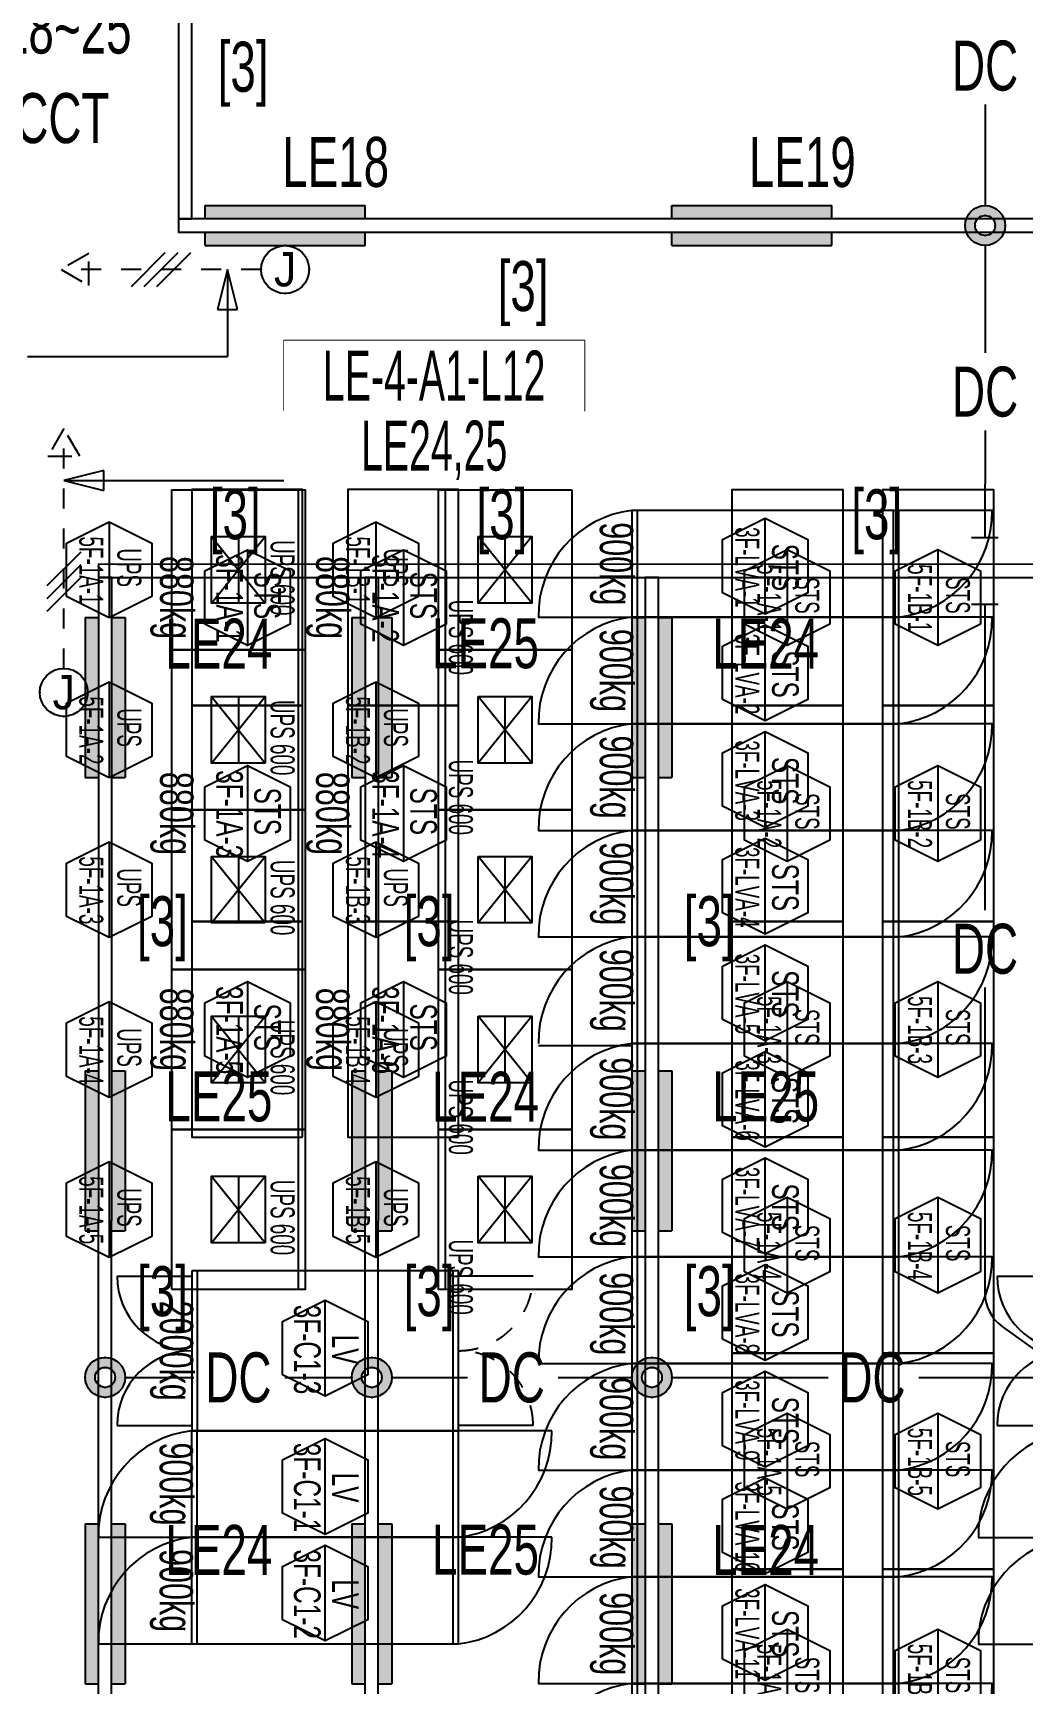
# Model space of a CAD drawing. Header units: millimetres. Extents: x 86947 to 500447, y -530175 to 1059536.
# Drawn here: x 134813 to 142238, y 470664 to 483050 of the extents above; entities that cross this region are included whole.
import ezdxf
from ezdxf.enums import TextEntityAlignment as Align

# ---------------------------------------------------------------- set-up
doc = ezdxf.new("R2010")
doc.units = ezdxf.units.MM
doc.header["$LTSCALE"] = 150
doc.set_wipeout_variables(frame=1)
doc.linetypes.add('D1', pattern=[3, 1, -1, 1])
for name, color, linetype in [('------01 Distribution Panel', 3, 'Continuous'), ('------03 Lighting Fixture', 3, 'Continuous'), ('------04 Lighting Switch', 2, 'Continuous'), ('------04 Number of Strands (가닥수)', 1, 'Continuous'), ('-----20 General Symbol', 3, 'Continuous'), ('-----23 Concealed or Exposed Wire', 4, 'D1'), ('-----25 Emergency Lighting Embeded Wire in Ceiling or Wall', 1, 'Continuous'), ('-----28 Race Way', 1, 'Continuous'), ('-----29 Indicator', 1, 'Continuous'), ('-----33 Equipment', 5, 'Continuous'), ('-----36 Dimension', 1, 'Continuous')]:
    doc.layers.add(name, color=color, linetype=linetype)
doc.styles.add('ELEC', font='Dotum.ttf')

# ---------------------------------------------------------------- blocks, each defined once
blk = doc.blocks.new('D01')
at = {"linetype": 'Continuous'}
blk.add_circle((0, 0), 150, dxfattribs=at)
for p in [(0, 150), (-150, 0), (150, 0), (0, -150)]:
    blk.add_point(p)
blk = doc.blocks.new('E01')
h = blk.add_hatch(color=256)
edge = h.paths.add_edge_path(flags=17)
edge.add_arc((0, 0), 75, 0, 360)
edge = h.paths.add_edge_path()
edge.add_arc((0, 0), 150, 0, 360)
blk.add_blockref('D01', (0, 0))
at = {"xscale": 0.5, "yscale": 0.5, "zscale": 0.5}
blk.add_blockref('D01', (0, 0), dxfattribs=at)
blk = doc.blocks.new('E17')
h = blk.add_hatch(color=256)
h.paths.add_polyline_path([(600, 100), (-600, 100), (-600, 0), (600, 0)])
h.paths.add_polyline_path([(600, -100), (-600, -100), (-600, -200), (600, -200)])
for p, q in [((-600, 100), (600, 100)), ((-600, 100), (-600, 0)), ((600, 100), (600, 0)), ((600, 100), (600, 0)), ((-600, -100), (-600, -200)), ((600, -100), (600, -200)), ((-600, -200), (600, -200))]:
    blk.add_line(p, q)
blk = doc.blocks.new('1234')
at = {"layer": '-----33 Equipment'}
for p, q in [((389104, 656620), (389104, 657823)), ((390204, 657825), (390204, 656623)), ((387364, 657423, 0), (387684, 657583, 0)), ((387684, 657583, 0), (387684, 656863, 0)), ((387684, 657583, 0), (388004, 657423, 0)), ((389364, 657423, 0), (389684, 657583, 0)), ((389684, 657583, 0), (389684, 656863, 0)), ((389684, 657583, 0), (390004, 657423, 0)), ((387364, 657022, 0), (387364, 657423, 0)), ((388004, 657423, 0), (388004, 657022, 0)), ((388453, 657473), (388855, 656973)), ((388453, 656973), (388855, 657473)), ((388654, 657473), (388654, 656973)), ((389364, 657022, 0), (389364, 657423, 0)), ((390004, 657423, 0), (390004, 657022, 0)), ((390855, 656973), (390453, 657473)), ((390855, 657473), (390453, 656973)), ((390654, 656973), (390654, 657473)), ((387684, 656863, 0), (387364, 657022, 0)), ((388004, 657022, 0), (387684, 656863, 0)), ((389684, 656863, 0), (389364, 657022, 0)), ((390004, 657022, 0), (389684, 656863, 0)), ((389104, 655420), (389104, 656623)), ((390204, 656625), (390204, 655423)), ((387364, 656223, 0), (387684, 656383, 0)), ((387684, 656383, 0), (387684, 655663, 0)), ((387684, 656383, 0), (388004, 656223, 0)), ((389364, 656223, 0), (389684, 656383, 0)), ((389684, 656383, 0), (389684, 655663, 0)), ((389684, 656383, 0), (390004, 656223, 0)), ((388453, 656273), (388855, 655773)), ((388453, 655773), (388855, 656273)), ((388654, 656273), (388654, 655773)), ((390855, 655773), (390453, 656273)), ((390855, 656273), (390453, 655773)), ((390654, 655773), (390654, 656273)), ((387364, 655822, 0), (387364, 656223, 0)), ((388004, 656223, 0), (388004, 655822, 0)), ((389364, 655822, 0), (389364, 656223, 0)), ((390004, 656223, 0), (390004, 655822, 0)), ((387684, 655663, 0), (387364, 655822, 0)), ((388004, 655822, 0), (387684, 655663, 0)), ((389684, 655663, 0), (389364, 655822, 0)), ((390004, 655822, 0), (389684, 655663, 0)), ((389104, 654220), (389104, 655423)), ((390204, 655425), (390204, 654223)), ((387364, 655023, 0), (387684, 655183, 0)), ((387684, 655183, 0), (387684, 654463, 0)), ((387684, 655183, 0), (388004, 655023, 0)), ((389364, 655023, 0), (389684, 655183, 0)), ((389684, 655183, 0), (389684, 654463, 0)), ((389684, 655183, 0), (390004, 655023, 0)), ((387364, 654622, 0), (387364, 655023, 0)), ((388004, 655023, 0), (388004, 654622, 0)), ((388453, 655073), (388855, 654573)), ((388453, 654573), (388855, 655073)), ((388654, 655073), (388654, 654573)), ((389364, 654622, 0), (389364, 655023, 0)), ((390004, 655023, 0), (390004, 654622, 0)), ((390855, 654573), (390453, 655073)), ((390855, 655073), (390453, 654573)), ((390654, 654573), (390654, 655073)), ((387684, 654463, 0), (387364, 654622, 0)), ((388004, 654622, 0), (387684, 654463, 0)), ((389684, 654463, 0), (389364, 654622, 0)), ((390004, 654622, 0), (389684, 654463, 0)), ((389104, 653020), (389104, 654223)), ((390204, 654225), (390204, 653023)), ((387364, 653823, 0), (387684, 653983, 0)), ((387684, 653983, 0), (387684, 653263, 0)), ((387684, 653983, 0), (388004, 653823, 0)), ((389364, 653823, 0), (389684, 653983, 0)), ((389684, 653983, 0), (389684, 653263, 0)), ((389684, 653983, 0), (390004, 653823, 0)), ((387364, 653422, 0), (387364, 653823, 0)), ((388004, 653823, 0), (388004, 653422, 0)), ((388453, 653873), (388855, 653373)), ((388453, 653373), (388855, 653873)), ((388654, 653873), (388654, 653373)), ((389364, 653422, 0), (389364, 653823, 0)), ((390004, 653823, 0), (390004, 653422, 0)), ((390855, 653373), (390453, 653873)), ((390855, 653873), (390453, 653373)), ((390654, 653373), (390654, 653873)), ((387684, 653263, 0), (387364, 653422, 0)), ((388004, 653422, 0), (387684, 653263, 0)), ((389684, 653263, 0), (389364, 653422, 0)), ((390004, 653422, 0), (389684, 653263, 0)), ((389104, 651820), (389104, 653023)), ((390204, 653025), (390204, 651823)), ((387364, 652623, 0), (387684, 652783, 0)), ((387684, 652783, 0), (387684, 652063, 0)), ((387684, 652783, 0), (388004, 652623, 0)), ((388453, 652673), (388855, 652173)), ((388453, 652173), (388855, 652673)), ((388654, 652673), (388654, 652173)), ((389364, 652623, 0), (389684, 652783, 0)), ((389684, 652783, 0), (389684, 652063, 0)), ((389684, 652783, 0), (390004, 652623, 0)), ((390855, 652173), (390453, 652673)), ((390855, 652673), (390453, 652173)), ((390654, 652173), (390654, 652673)), ((387364, 652222, 0), (387364, 652623, 0)), ((388004, 652623, 0), (388004, 652222, 0)), ((389364, 652222, 0), (389364, 652623, 0)), ((390004, 652623, 0), (390004, 652222, 0)), ((387684, 652063, 0), (387364, 652222, 0)), ((388004, 652222, 0), (387684, 652063, 0)), ((389684, 652063, 0), (389364, 652222, 0)), ((390004, 652222, 0), (389684, 652063, 0))]:
    blk.add_line(p, q, dxfattribs=at)
for points in [[(388154, 656623), (388154, 657823), (389154, 657823), (389154, 656623)], [(391154, 657823), (391154, 656623), (390154, 656623), (390154, 657823)], [(388855, 656973), (388453, 656973), (388453, 657473), (388855, 657473)], [(390453, 657473), (390855, 657473), (390855, 656973), (390453, 656973)], [(388154, 655423), (388154, 656623), (389154, 656623), (389154, 655423)], [(391154, 656623), (391154, 655423), (390154, 655423), (390154, 656623)], [(388855, 655773), (388453, 655773), (388453, 656273), (388855, 656273)], [(390453, 656273), (390855, 656273), (390855, 655773), (390453, 655773)], [(388154, 654223), (388154, 655423), (389154, 655423), (389154, 654223)], [(391154, 655423), (391154, 654223), (390154, 654223), (390154, 655423)], [(388855, 654573), (388453, 654573), (388453, 655073), (388855, 655073)], [(390453, 655073), (390855, 655073), (390855, 654573), (390453, 654573)], [(388154, 653023), (388154, 654223), (389154, 654223), (389154, 653023)], [(391154, 654223), (391154, 653023), (390154, 653023), (390154, 654223)], [(388855, 653373), (388453, 653373), (388453, 653873), (388855, 653873)], [(390453, 653873), (390855, 653873), (390855, 653373), (390453, 653373)], [(388154, 651823), (388154, 653023), (389154, 653023), (389154, 651823)], [(391154, 653023), (391154, 651823), (390154, 651823), (390154, 653023)], [(388855, 652173), (388453, 652173), (388453, 652673), (388855, 652673)], [(390453, 652673), (390855, 652673), (390855, 652173), (390453, 652173)]]:
    blk.add_lwpolyline(points, close=True, dxfattribs=at)
at = {"layer": '-----33 Equipment', "elevation": 0}
for points in [[(392356, 656205), (392356, 657825), (393186, 657825), (393186, 656205), (392356, 656205)], [(393486, 656205), (393486, 657825), (394316, 657825), (394316, 656205), (393486, 656205)], [(392769, 657375), (392769, 656655), (392449, 656815), (392449, 657215), (392769, 657375), (393089, 657215), (393089, 656815), (392769, 656655)], [(393899, 657375), (393899, 656655), (393579, 656815), (393579, 657215), (393899, 657375), (394219, 657215), (394219, 656815), (393899, 656655)], [(392356, 654585), (392356, 656205), (393186, 656205), (393186, 654585), (392356, 654585)], [(393486, 654585), (393486, 656205), (394316, 656205), (394316, 654585), (393486, 654585)], [(392769, 655755), (392769, 655035), (392449, 655195), (392449, 655595), (392769, 655755), (393089, 655595), (393089, 655195), (392769, 655035)], [(393899, 655755), (393899, 655035), (393579, 655195), (393579, 655595), (393899, 655755), (394219, 655595), (394219, 655195), (393899, 655035)], [(392356, 652965), (392356, 654585), (393186, 654585), (393186, 652965), (392356, 652965)], [(393486, 652965), (393486, 654585), (394316, 654585), (394316, 652965), (393486, 652965)], [(392769, 654135), (392769, 653415), (392449, 653575), (392449, 653975), (392769, 654135), (393089, 653975), (393089, 653575), (392769, 653415)], [(393899, 654135), (393899, 653415), (393579, 653575), (393579, 653975), (393899, 654135), (394219, 653975), (394219, 653575), (393899, 653415)], [(392356, 651345), (392356, 652965), (393186, 652965), (393186, 651345), (392356, 651345)], [(393486, 651345), (393486, 652965), (394316, 652965), (394316, 651345), (393486, 651345)], [(392769, 652515), (392769, 651795), (392449, 651955), (392449, 652355), (392769, 652515), (393089, 652355), (393089, 651955), (392769, 651795)], [(393899, 652515), (393899, 651795), (393579, 651955), (393579, 652355), (393899, 652515), (394219, 652355), (394219, 651955), (393899, 651795)], [(392356, 649725), (392356, 651345), (393186, 651345), (393186, 649725), (392356, 649725)], [(393486, 649725), (393486, 651345), (394316, 651345), (394316, 649725), (393486, 649725)], [(392769, 650895), (392769, 650175), (392449, 650335), (392449, 650735), (392769, 650895), (393089, 650735), (393089, 650335), (392769, 650175)], [(393899, 650895), (393899, 650175), (393579, 650335), (393579, 650735), (393899, 650895), (394219, 650735), (394219, 650335), (393899, 650175)], [(392356, 648105), (392356, 649725), (393186, 649725), (393186, 648105), (392356, 648105)], [(393486, 648105), (393486, 649725), (394316, 649725), (394316, 648105), (393486, 648105)], [(392769, 649275), (392769, 648555), (392449, 648715), (392449, 649115), (392769, 649275), (393089, 649115), (393089, 648715), (392769, 648555)], [(393899, 649275), (393899, 648555), (393579, 648715), (393579, 649115), (393899, 649275), (394219, 649115), (394219, 648715), (393899, 648555)]]:
    blk.add_lwpolyline(points, dxfattribs=at)
at = {"layer": '-----33 Equipment', "style": 'ELEC', "width": 0.6}
for s, p in [('5F-1A-1', (387550, 657218, 0)), ('UPS', (387835, 657239, 0)), ('5F-1B-1', (389550, 657218, 0)), ('UPS', (389835, 657239, 0)), ('5F-1A-1', (392635, 657010, 0)), ('5F-1B-1', (393765, 657010, 0)), ('STS', (392920, 657031, 0)), ('STS', (394050, 657031, 0)), ('5F-1A-2', (387550, 656018, 0)), ('5F-1B-2', (389550, 656018, 0)), ('UPS', (387835, 656039, 0)), ('UPS', (389835, 656039, 0)), ('5F-1A-2', (392635, 655390, 0)), ('5F-1B-2', (393765, 655390, 0)), ('STS', (392920, 655411, 0)), ('STS', (394050, 655411, 0)), ('5F-1A-3', (387550, 654818, 0)), ('5F-1B-3', (389550, 654818, 0)), ('UPS', (387835, 654839, 0)), ('UPS', (389835, 654839, 0)), ('5F-1A-3', (392635, 653770, 0)), ('STS', (392920, 653791, 0)), ('5F-1B-3', (393765, 653770, 0)), ('STS', (394050, 653791, 0)), ('5F-1A-4', (387550, 653618, 0)), ('5F-1B-4', (389550, 653618, 0)), ('UPS', (387835, 653639, 0)), ('UPS', (389835, 653639, 0)), ('5F-1A-5', (387550, 652418, 0)), ('5F-1B-5', (389550, 652418, 0)), ('UPS', (387835, 652439, 0)), ('UPS', (389835, 652439, 0)), ('5F-1A-4', (392635, 652150, 0)), ('STS', (392920, 652171, 0)), ('5F-1B-4', (393765, 652150, 0)), ('STS', (394050, 652171, 0)), ('5F-1A-5', (392635, 650530, 0)), ('STS', (392920, 650551, 0)), ('5F-1B-5', (393765, 650530, 0)), ('STS', (394050, 650551, 0)), ('5F-1A-6', (392635, 648910, 0)), ('5F-1B-6', (393765, 648910, 0)), ('STS', (392920, 648931, 0)), ('STS', (394050, 648931, 0))]:
    blk.add_text(s, height=180, rotation=270, dxfattribs=at).set_placement(p, align=Align.MIDDLE_CENTER)
for p in [(388985, 657446), (390322, 656999), (388985, 656246), (390322, 655799), (388985, 655046), (390322, 654599), (388985, 653846), (390322, 653399), (388985, 652646), (390322, 652199)]:
    blk.add_text('UPS 600', height=180, rotation=270, dxfattribs=at).set_placement(p, align=Align.MIDDLE_LEFT)
blk = doc.blocks.new('O04')
blk.add_circle((0, 0), 150)
for p in [(0, 150), (-150, 0), (150, 0), (0, -150)]:
    blk.add_point(p)
at = {"style": 'ELEC'}
blk.add_text('J', height=214, dxfattribs=at).set_placement((0, 0), align=Align.MIDDLE)
blk = doc.blocks.new('O07')
blk.add_lwpolyline([(0, -100), (173, 0), (0, 100)], close=True)
blk = doc.blocks.new('*U45')
at = {"color": 0}
for p, q in [((-186, -106), (26, 106)), ((-106, -106), (106, 106)), ((-26, -106), (186, 106))]:
    blk.add_line(p, q, dxfattribs=at)
blk = doc.blocks.new('STS-R')
blk.add_lwpolyline([(886994, -128588), (888614, -128588), (888614, -129418), (886994, -129418), (886994, -128588)])
blk = doc.blocks.new('전기실 장비배치')
at = {"layer": '-----33 Equipment'}
for p, q in [((139346, 478668, 0), (139346, 479468, 0)), ((141266, 478668, 0), (141266, 479468, 0)), ((139346, 477868, 0), (139346, 478668, 0)), ((141266, 477868, 0), (141266, 478668, 0)), ((139346, 477068, 0), (139346, 477868, 0)), ((141266, 477068, 0), (141266, 477868, 0)), ((139346, 476268, 0), (139346, 477068, 0)), ((141266, 476268, 0), (141266, 477068, 0)), ((139346, 475468, 0), (139346, 476268, 0)), ((141266, 475468, 0), (141266, 476268, 0)), ((139346, 474668, 0), (139346, 475468, 0)), ((141266, 474668, 0), (141266, 475468, 0)), ((139346, 473868, 0), (139346, 474668, 0)), ((141266, 473868, 0), (141266, 474668, 0)), ((139346, 473068, 0), (139346, 473868, 0)), ((141266, 473068, 0), (141266, 473868, 0)), ((135444, 473724, 0), (136004, 473724, 0)), ((136044, 473764, 0), (136044, 472564, 0)), ((137962, 473764, 0), (137962, 472564, 0)), ((138564, 473724, 0), (138004, 473724, 0)), ((142044, 473723, 0), (142604, 473723, 0)), ((139346, 472268, 0), (139346, 473068, 0)), ((141266, 472268, 0), (141266, 473068, 0)), ((135444, 472604, 0), (136004, 472604, 0)), ((136045, 471764, 0), (136045, 472564, 0)), ((137965, 471764, 0), (137965, 472564, 0)), ((138564, 472604, 0), (138004, 472604, 0)), ((138705, 472564, 0), (138005, 472564, 0)), ((142044, 472603, 0), (142604, 472603, 0)), ((139346, 471468, 0), (139346, 472268, 0)), ((141266, 471468, 0), (141266, 472268, 0)), ((135303, 471764, 0), (136003, 471764, 0)), ((136045, 470964, 0), (136045, 471764, 0)), ((137965, 470964, 0), (137965, 471764, 0)), ((138705, 471764, 0), (138005, 471764, 0)), ((141903, 471763, 0), (142603, 471763, 0)), ((139346, 470668, 0), (139346, 471468, 0)), ((141266, 470668, 0), (141266, 471468, 0)), ((135303, 470964, 0), (136003, 470964, 0)), ((141903, 470963, 0), (142603, 470963, 0)), ((139346, 469868, 0), (139346, 470668, 0)), ((141266, 469868, 0), (141266, 470668, 0))]:
    blk.add_line(p, q, dxfattribs=at)
at = {"layer": '-----33 Equipment', "elevation": 0}
for points in [[(139304, 479468, 0.385743), (138604, 478668), (139304, 478668)], [(141306, 478668, 0.385743), (142006, 479468), (141306, 479468)], [(139304, 478668, 0.385743), (138604, 477868), (139304, 477868)], [(141306, 477868, 0.385743), (142006, 478668), (141306, 478668)], [(139304, 477868, 0.385743), (138604, 477068), (139304, 477068)], [(141306, 477068, 0.385743), (142006, 477868), (141306, 477868)], [(139304, 477068, 0.385743), (138604, 476268), (139304, 476268)], [(141306, 476268, 0.385743), (142006, 477068), (141306, 477068)], [(139304, 476268, 0.385743), (138604, 475468)], [(141306, 475468, 0.385743), (142006, 476268), (141306, 476268)], [(139304, 475468, 0.385743), (138604, 474668), (139304, 474668)], [(141306, 474668, 0.385743), (142006, 475468), (141306, 475468)], [(139304, 474668, 0.385743), (138604, 473868), (139304, 473868)], [(141306, 473868, 0.385743), (142006, 474668), (141306, 474668)], [(139304, 473868, 0.385743), (138604, 473068), (139304, 473068)], [(141306, 473068, 0.385743), (142006, 473868), (141306, 473868)], [(139304, 473068, 0.385743), (138604, 472268), (139304, 472268)], [(141306, 472268, 0.385743), (142006, 473068), (141306, 473068)], [(139304, 472268, 0.385743), (138604, 471468), (139304, 471468)], [(141306, 471468, 0.385743), (142006, 472268), (141306, 472268)], [(139304, 471468, 0.385743), (138604, 470668), (139304, 470668)], [(141306, 470668, 0.385743), (142006, 471468), (141306, 471468)], [(139304, 470668, 0.385743), (138604, 469868), (139304, 469868)], [(141306, 469868, 0.385743), (142006, 470668), (141306, 470668)]]:
    blk.add_lwpolyline(points, format="xyb", dxfattribs=at)
for points in [[(141306, 478668), (141306, 479468), (139304, 479468), (139304, 478668)], [(141306, 477868), (141306, 478668), (139304, 478668), (139304, 477868)], [(141306, 477068), (141306, 477868), (139304, 477868), (139304, 477068)], [(141306, 476268), (141306, 477068), (139304, 477068), (139304, 476268)], [(141306, 475468), (141306, 476268), (139304, 476268), (139304, 475468)], [(141306, 474668), (141306, 475468), (139304, 475468), (139304, 474668)], [(141306, 473868), (141306, 474668), (139304, 474668), (139304, 473868)], [(141306, 473068), (141306, 473868), (139304, 473868), (139304, 473068)], [(136004, 473764), (136004, 472564), (138004, 472564), (138004, 473764)], [(141306, 472268), (141306, 473068), (139304, 473068), (139304, 472268)], [(138005, 471764), (138005, 472564), (136003, 472564), (136003, 471764)], [(141306, 471468), (141306, 472268), (139304, 472268), (139304, 471468)], [(138005, 470964), (138005, 471764), (136003, 471764), (136003, 470964)], [(141306, 470668), (141306, 471468), (139304, 471468), (139304, 470668)], [(141306, 469868), (141306, 470668), (139304, 470668), (139304, 469868)]]:
    blk.add_lwpolyline(points, close=True, dxfattribs=at)
for points in [[(140305, 478690), (140305, 479410), (140625, 479250), (140625, 478850), (140305, 478690), (139985, 478850), (139985, 479250), (140305, 479410)], [(136421, 479174), (136421, 478454), (136101, 478614), (136101, 479015), (136421, 479174), (136741, 479015), (136741, 478614), (136421, 478454)], [(137591, 479174), (137591, 478454), (137271, 478614), (137271, 479015), (137591, 479174), (137911, 479015), (137911, 478614), (137591, 478454)], [(140305, 477890), (140305, 478610), (140625, 478450), (140625, 478050), (140305, 477890), (139985, 478050), (139985, 478450), (140305, 478610)], [(140305, 477090), (140305, 477810), (140625, 477650), (140625, 477250), (140305, 477090), (139985, 477250), (139985, 477650), (140305, 477810)], [(136421, 477554), (136421, 476834), (136101, 476994), (136101, 477395), (136421, 477554), (136741, 477395), (136741, 476994), (136421, 476834)], [(137591, 477554), (137591, 476834), (137271, 476994), (137271, 477395), (137591, 477554), (137911, 477395), (137911, 476994), (137591, 476834)], [(140305, 476290), (140305, 477010), (140625, 476850), (140625, 476450), (140305, 476290), (139985, 476450), (139985, 476850), (140305, 477010)], [(140305, 475490), (140305, 476210), (140625, 476050), (140625, 475650), (140305, 475490), (139985, 475650), (139985, 476050), (140305, 476210)], [(136421, 475934), (136421, 475214), (136101, 475374), (136101, 475775), (136421, 475934), (136741, 475775), (136741, 475374), (136421, 475214)], [(137591, 475934), (137591, 475214), (137271, 475374), (137271, 475775), (137591, 475934), (137911, 475775), (137911, 475374), (137591, 475214)], [(138604, 475454), (139304, 475454)], [(140305, 474690), (140305, 475410), (140625, 475250), (140625, 474850), (140305, 474690), (139985, 474850), (139985, 475250), (140305, 475410)], [(140305, 473890), (140305, 474610), (140625, 474450), (140625, 474050), (140305, 473890), (139985, 474050), (139985, 474450), (140305, 474610)], [(140305, 473090), (140305, 473810), (140625, 473650), (140625, 473250), (140305, 473090), (139985, 473250), (139985, 473650), (140305, 473810)], [(137005, 472822), (137005, 473542), (137325, 473383), (137325, 472982), (137005, 472822), (136685, 472982), (136685, 473383), (137005, 473542)], [(140305, 472290), (140305, 473010), (140625, 472850), (140625, 472450), (140305, 472290), (139985, 472450), (139985, 472850), (140305, 473010)], [(137004, 471786), (137004, 472506), (137324, 472346), (137324, 471946), (137004, 471786), (136684, 471946), (136684, 472346), (137004, 472506)], [(140305, 471490), (140305, 472210), (140625, 472050), (140625, 471650), (140305, 471490), (139985, 471650), (139985, 472050), (140305, 472210)], [(137004, 470986), (137004, 471706), (137324, 471546), (137324, 471146), (137004, 470986), (136684, 471146), (136684, 471546), (137004, 471706)], [(140305, 470690), (140305, 471410), (140625, 471250), (140625, 470850), (140305, 470690), (139985, 470850), (139985, 471250), (140305, 471410)]]:
    blk.add_lwpolyline(points, dxfattribs=at)
at = {"layer": '-----33 Equipment'}
for centre, radius, start, end in [((136004, 473724, 0), 560, 180, 270), ((142604, 473723, 0), 560, 180, 270), ((136004, 472604, 0), 560, 90, 180), ((142604, 472603, 0), 560, 90, 180), ((136094, 471778, 0), 791, 96.6265, 181.0016), ((137913, 472550, 0), 791, 276.6265, 1.0016), ((142694, 471776, 0), 791, 96.6265, 181.0016), ((136094, 470978, 0), 791, 96.6265, 181.0016), ((137913, 471750, 0), 791, 276.6265, 1.0016), ((142694, 470976, 0), 791, 96.6265, 181.0016)]:
    blk.add_arc(centre, radius, start, end, dxfattribs=at)
at = {"layer": '-----33 Equipment', "linetype": 'D1'}
for centre, start, end in [((138004, 473724, 0), 270, 0), ((138004, 472604, 0), 0, 90)]:
    blk.add_arc(centre, 560, start, end, dxfattribs=at)
at = {"layer": '-----33 Equipment', "xscale": -1, "rotation": 270}
for p in [(265422, -408989, 0), (266592, -408989, 0), (265422, -410609, 0), (266592, -410609, 0), (265422, -412229, 0), (266592, -412229, 0)]:
    blk.add_blockref('STS-R', p, dxfattribs=at)
at = {"layer": '-----33 Equipment', "style": 'ELEC', "width": 0.7}
for s, p in [('900kg', (139158, 479068, 0)), ('880kg', (135860, 478815, 0)), ('880kg', (137030, 478815, 0)), ('900kg', (139158, 478268, 0)), ('900kg', (139158, 477468, 0)), ('880kg', (135860, 477195, 0)), ('880kg', (137030, 477195, 0)), ('900kg', (139158, 476668, 0)), ('900kg', (139158, 475868, 0)), ('880kg', (135860, 475575, 0)), ('880kg', (137030, 475575, 0)), ('900kg', (139158, 475054, 0)), ('900kg', (139158, 474254, 0)), ('900kg', (139158, 473441, 0)), ('2000kg', (135858, 473164, 0)), ('900kg', (139158, 472654, 0)), ('900kg', (135857, 472164, 0)), ('900kg', (139158, 471841, 0)), ('900kg', (135857, 471364, 0)), ('900kg', (139158, 471041, 0))]:
    blk.add_text(s, height=250, rotation=270, dxfattribs=at).set_placement(p, align=Align.MIDDLE)
at = {"layer": '-----33 Equipment', "style": 'ELEC'}
for s, height, width, p in [('3F-LVA-1', 180, 0.6, (140171, 479041, 0)), ('3F-1A-1', 200, 0.7, (136287, 478809, 0)), ('3F-1A-2', 200, 0.7, (137457, 478809, 0)), ('STS', 200, 0.7, (140456, 479041, 0)), ('STS', 200, 0.7, (136572, 478831, 0)), ('STS', 200, 0.7, (137742, 478831, 0)), ('3F-LVA-2', 180, 0.6, (140171, 478241, 0)), ('STS', 200, 0.7, (140456, 478241, 0)), ('3F-LVA-3', 180, 0.6, (140171, 477441, 0)), ('3F-1A-3', 200, 0.7, (136287, 477189, 0)), ('3F-1A-4', 200, 0.7, (137457, 477189, 0)), ('STS', 200, 0.7, (140456, 477441, 0)), ('STS', 200, 0.7, (136572, 477211, 0)), ('STS', 200, 0.7, (137742, 477211, 0)), ('3F-LVA-4', 180, 0.6, (140171, 476641, 0)), ('STS', 200, 0.7, (140456, 476641, 0)), ('3F-LVA-5', 180, 0.6, (140171, 475841, 0)), ('STS', 200, 0.7, (140456, 475841, 0)), ('3F-1A-5', 200, 0.7, (136287, 475569, 0)), ('3F-1A-6', 200, 0.7, (137457, 475569, 0)), ('STS', 200, 0.7, (136572, 475591, 0)), ('STS', 200, 0.7, (137742, 475591, 0)), ('3F-LVA-6', 180, 0.6, (140171, 475041, 0)), ('STS', 200, 0.7, (140456, 475041, 0)), ('3F-LVA-7', 180, 0.6, (140171, 474241, 0)), ('STS', 200, 0.7, (140456, 474241, 0)), ('3F-LVA-8', 180, 0.6, (140171, 473441, 0)), ('STS', 200, 0.7, (140456, 473441, 0)), ('3F-C1-3', 200, 0.7, (136871, 473173, 0)), ('LV', 200, 0.7, (137156, 473173, 0)), ('3F-LVA-9', 180, 0.6, (140171, 472641, 0)), ('STS', 200, 0.7, (140456, 472641, 0)), ('3F-C1-1', 200, 0.7, (136870, 472137, 0)), ('LV', 200, 0.7, (137155, 472137, 0)), ('3F-LVA-10', 180, 0.6, (140171, 471841, 0)), ('STS', 200, 0.7, (140456, 471841, 0)), ('3F-C1-2', 200, 0.7, (136870, 471337, 0)), ('LV', 200, 0.7, (137155, 471337, 0)), ('3F-LVA-11', 180, 0.6, (140171, 471041, 0)), ('STS', 200, 0.7, (140456, 471041, 0))]:
    blk.add_text(s, height=height, rotation=270, dxfattribs=dict(at, width=width)).set_placement(p, align=Align.MIDDLE_CENTER)

msp = doc.modelspace()

# ---------------------------------------------------------------- linework, layer by layer
at = {"layer": '------01 Distribution Panel', "color": 1}
msp.add_lwpolyline([(136694, 480217), (138949, 480217), (138949, 480742), (136694, 480742)], close=True, dxfattribs=at)
at = {"layer": '-----23 Concealed or Exposed Wire'}
for points in [[(136524, 481276), (135024, 481276)], [(135044, 478283), (135044, 480083)]]:
    msp.add_lwpolyline(points, dxfattribs=at)
at = {"layer": '-----25 Emergency Lighting Embeded Wire in Ceiling or Wall'}
for p, q in [((141954, 482515), (141954, 481756)), ((141954, 481456), (141954, 480651)), ((141954, 480069), (141953, 479265)), ((141853, 479265), (142053, 479265)), ((141853, 478765), (142053, 478765)), ((141953, 478765), (141953, 476470)), ((141953, 475889), (141953, 473594)), ((142614, 472964), (142078, 473351)), ((135504, 472964), (136020, 472964)), ((136701, 472964), (137204, 472964)), ((137504, 472964), (138071, 472964)), ((138751, 472964), (139305, 472964)), ((139605, 472964), (140776, 472964)), ((141457, 472964), (142614, 472964))]:
    msp.add_line(p, q, dxfattribs=at)
msp.add_arc((142253, 473594), 300, 180, 234.1501, dxfattribs=at)
at = {"layer": '-----28 Race Way'}
msp.add_lwpolyline([(136004, 500105), (135904, 500105), (135904, 481656), (136004, 481656)], close=True, dxfattribs=at)
at = {"layer": '-----28 Race Way', "elevation": 0}
for points in [[(135904, 481656), (135904, 481556), (166204, 481555), (166204, 481655)], [(153010, 478964), (153010, 479064), (135304, 479065), (135304, 478965)], [(135404, 478965), (135304, 478965), (135303, 469314), (135403, 469314)], [(137404, 478965), (137304, 478965), (137303, 469314), (137403, 469314)], [(139505, 478965), (139405, 478965), (139404, 469314), (139504, 469314)]]:
    msp.add_lwpolyline(points, close=True, dxfattribs=at)
at = {"layer": '-----29 Indicator', "color": 1}
for p, q in [((136273, 481276), (136198, 480976)), ((136348, 480976), (136273, 481276)), ((136198, 480976), (136348, 480976)), ((135344, 479767), (135044, 479692)), ((135344, 479617), (135344, 479767)), ((135044, 479692), (135344, 479617))]:
    msp.add_line(p, q, dxfattribs=at)
at = {"layer": '-----29 Indicator'}
for p in [(136273, 481276), (134773, 480623)]:
    msp.add_line(p, (136273, 480623), dxfattribs=at)

# ---------------------------------------------------------------- block references
at = {"layer": '------03 Lighting Fixture', "color": 3, "xscale": -1}
for p, rotation in [((136704, 481556), 180), ((140204, 481556), 180), ((135304, 478064), 90), ((137304, 478064), 90), ((139405, 478064), 90), ((135304, 474664), 90), ((137304, 474664), 90), ((139405, 474664), 90), ((135304, 471264), 90), ((137304, 471264), 90), ((139405, 471264), 90)]:
    msp.add_blockref('E17', p, dxfattribs=dict(at, rotation=rotation))
at = {"layer": '------03 Lighting Fixture'}
for p in [(141954, 481606), (135354, 472964), (137354, 472964), (139455, 472964)]:
    msp.add_blockref('E01', p, dxfattribs=at)
at = {"layer": '------04 Number of Strands (가닥수)', "xscale": 1.2, "yscale": 1.2, "zscale": 1.2}
msp.add_blockref('*U45', (135774, 481276), dxfattribs=at)
at = {"layer": '------04 Number of Strands (가닥수)', "xscale": -1.2, "yscale": 1.2, "zscale": 1.2, "rotation": 90}
msp.add_blockref('*U45', (135044, 478933), dxfattribs=at)
at = {"layer": '-----20 General Symbol', "xscale": 1.2, "yscale": 1.2, "zscale": 1.2}
for p in [(136704, 481276), (135044, 478103)]:
    msp.add_blockref('O04', p, dxfattribs=at)
at = {"layer": '-----23 Concealed or Exposed Wire', "xscale": 1.199999999953434, "yscale": 1.199999999953434, "zscale": 1.199999999953434}
for p, rotation in [((135231, 481276), 180), ((135044, 479875), 89.99999999999999)]:
    msp.add_blockref('O07', p, dxfattribs=dict(at, rotation=rotation))
at = {"layer": '-----33 Equipment'}
msp.add_blockref('1234', (-252300, -178200), dxfattribs=at)
at = {"layer": '-----36 Dimension'}
msp.add_blockref('전기실 장비배치', (0, 0), dxfattribs=at)

# ---------------------------------------------------------------- texts
at = {"layer": '------04 Lighting Switch', "style": 'ELEC', "width": 0.7}
for s, p in [('LE18~25', (134860, 483084)), ('8CCT', (134938, 482412)), ('LE18', (137083, 482083)), ('LE19', (140583, 482083)), ('LE24', (136207, 478472)), ('LE25', (138207, 478472)), ('LE24', (140308, 478472)), ('LE25', (136207, 475072)), ('LE24', (138207, 475072)), ('LE25', (140308, 475072)), ('LE24', (136207, 471672)), ('LE25', (138207, 471672)), ('LE24', (140308, 471672))]:
    msp.add_text(s, height=375, dxfattribs=at).set_placement(p, align=Align.MIDDLE)
at = {"layer": '-----25 Emergency Lighting Embeded Wire in Ceiling or Wall', "style": 'ELEC', "width": 0.7}
for p in [(141954, 482806), (141954, 480360), (141953, 476180), (136354, 472964), (138404, 472964), (141109, 472964)]:
    msp.add_text('DC', height=375, dxfattribs=at).set_placement(p, align=Align.MIDDLE)
at = {"layer": '-----28 Race Way', "style": 'ELEC', "width": 0.7}
for p in [(136389, 482751), (138489, 481105), (136330, 479393), (141141, 479393), (135784, 476340), (137784, 476340), (139885, 476340), (135784, 473564), (137784, 473564), (139885, 473564)]:
    msp.add_text('[3]', height=375, dxfattribs=at).set_placement(p, align=Align.MIDDLE)

# ---------------------------------------------------------------- next in the draw order: wipeouts: each hides what was drawn before it
at = {"color": 1}
msp.add_wipeout([(136694, 480217), (138949, 480217), (138949, 480742), (136694, 480742)], dxfattribs=at)

# ---------------------------------------------------------------- next in the draw order: texts
at = {"style": 'ELEC', "width": 0.6}
msp.add_text('LE-4-A1-L12', height=375, dxfattribs=at).set_placement((137822, 480480), align=Align.MIDDLE_CENTER)

# ---------------------------------------------------------------- next in the draw order: wipeouts: each hides what was drawn before it
at = {"color": 1}
msp.add_wipeout([(136694, 479692), (138949, 479692), (138949, 480217), (136694, 480217)], dxfattribs=at)

# ---------------------------------------------------------------- next in the draw order: linework, layer by layer
at = {"layer": '-----29 Indicator'}
msp.add_line((135044, 479692), (136694, 479692), dxfattribs=at)

# ---------------------------------------------------------------- next in the draw order: texts
at = {"layer": '-----28 Race Way', "style": 'ELEC', "width": 0.7}
msp.add_text('[3]', height=375, dxfattribs=at).set_placement((138330, 479393), align=Align.MIDDLE)
at = {"style": 'ELEC', "width": 0.6}
msp.add_text('LE24,25', height=375, dxfattribs=at).set_placement((137822, 479955), align=Align.MIDDLE_CENTER)

doc.saveas('drawing.dxf')
